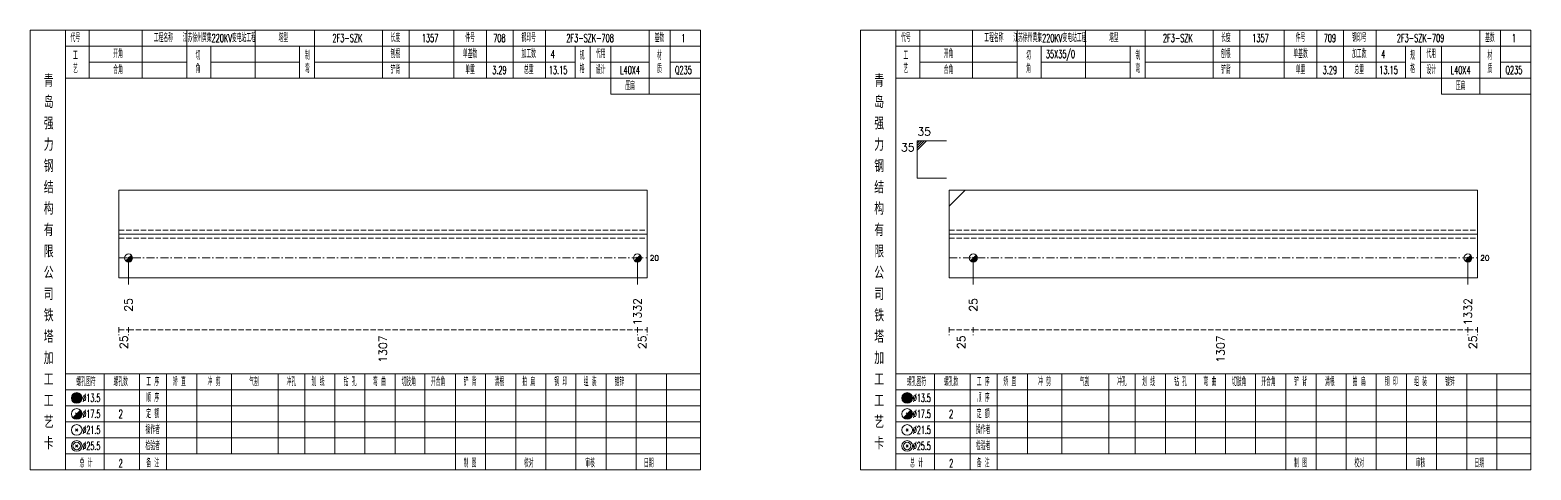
# Model space of a CAD drawing. Extents: x 0 to 4623, y -1159 to 4890.
# Drawn here: x 3425 to 3988, y 1800 to 1965 of the extents above; entities that cross this region are included whole.
import ezdxf
from ezdxf.enums import TextEntityAlignment as Align

# ---------------------------------------------------------------- set-up
doc = ezdxf.new("R2010")
doc.units = 0
doc.header["$MEASUREMENT"] = 0
doc.linetypes.add('一点画线', pattern=[5.2, 3, -1, 0.2, -1])
doc.linetypes.add('虚线', pattern=[2.75, 2, -0.75])
doc.layers.get('0').update_dxf_attribs({"linetype": 'CONTINUOUS', "lineweight": 25})
for name, color, linetype, lineweight in [('1', 7, 'CONTINUOUS', 25), ('4', 7, 'CONTINUOUS', 25), ('5', 7, 'CONTINUOUS', 25)]:
    doc.layers.add(name, color=color, linetype=linetype, lineweight=lineweight)
doc.styles.get("Standard").update_dxf_attribs({"font": 'simplex.shx', "width": 0.7, "height": 3, "bigfont": 'gbhzfs.shx'})

# ---------------------------------------------------------------- blocks, each defined once
blk = doc.blocks.new('孔17.5')
at = {"layer": '5', "color": 7, "linetype": 'Continuous', "lineweight": 13}
for p, q in [((-0.707, -0.707), (0.707, 0.707)), ((-0.2, 0.2), (0.2, -0.2))]:
    blk.add_line(p, q, dxfattribs=at)
blk.add_circle((0, 0), 1, dxfattribs=at)
for radius in [0.9, 0.8, 0.7, 0.6, 0.5, 0.4, 0.3, 0.2, 0.1]:
    blk.add_arc((0, 0), radius, 225, 45, dxfattribs=at)

msp = doc.modelspace()

# ---------------------------------------------------------------- linework, layer by layer
at = {"color": 7, "linetype": 'Continuous', "lineweight": 13}
for p, q in [((3758.1, 1923.5), (3769.1, 1923.5)), ((3758.1, 1909.5), (3758.1, 1923.5)), ((3758.975, 1923.5), (3758.1, 1922.625)), ((3759.85, 1923.5), (3758.1, 1921.75)), ((3760.725, 1923.5), (3758.1, 1920.875)), ((3761.6, 1923.5), (3758.1, 1920)), ((3758.1, 1909.5), (3769.1, 1909.5)), ((3770.1, 1899), (3776.1, 1905)), ((3462.35, 1879.5), (3462.35, 1869.5)), ((3653.15, 1879.5), (3653.15, 1869.5)), ((3779.1, 1879.5), (3779.1, 1869.5)), ((3964.55, 1879.5), (3964.55, 1869.5))]:
    msp.add_line(p, q, dxfattribs=at)
at = {"color": 7, "linetype": 'Continuous', "lineweight": 18}
for p, q in [((3458.7, 1905), (3458.7, 1872)), ((3458.7, 1905), (3656.8, 1905)), ((3656.8, 1905), (3656.8, 1872)), ((3770.1, 1905), (3770.1, 1872)), ((3770.1, 1905), (3968.2, 1905)), ((3968.2, 1905), (3968.2, 1872)), ((3458.7, 1888.5), (3656.8, 1888.5)), ((3770.1, 1888.5), (3968.2, 1888.5))]:
    msp.add_line(p, q, dxfattribs=at)
at = {"color": 1, "linetype": '虚线', "lineweight": 18}
for p, q in [((3458.7, 1890), (3656.8, 1890)), ((3458.7, 1887), (3656.8, 1887)), ((3770.1, 1890), (3968.2, 1890)), ((3770.1, 1887), (3968.2, 1887))]:
    msp.add_line(p, q, dxfattribs=at)
at = {"color": 3, "linetype": '一点画线', "lineweight": 13}
for p, q in [((3458.7, 1879.5), (3656.8, 1879.5)), ((3770.1, 1879.5), (3968.2, 1879.5))]:
    msp.add_line(p, q, dxfattribs=at)
at = {"color": 8, "linetype": '虚线', "lineweight": 9}
for p, q in [((3458.7, 1853.5), (3458.7, 1850.5)), ((3458.7, 1852.5), (3462.35, 1852.5)), ((3462.35, 1853.5), (3462.35, 1850.5)), ((3462.35, 1853.5), (3462.35, 1850.5)), ((3462.35, 1852.5), (3653.15, 1852.5)), ((3653.15, 1853.5), (3653.15, 1850.5)), ((3653.15, 1853.5), (3653.15, 1850.5)), ((3653.15, 1852.5), (3656.8, 1852.5)), ((3656.8, 1853.5), (3656.8, 1850.5)), ((3770.1, 1853.5), (3770.1, 1850.5)), ((3770.1, 1852.5), (3779.1, 1852.5)), ((3779.1, 1853.5), (3779.1, 1850.5)), ((3779.1, 1853.5), (3779.1, 1850.5)), ((3779.1, 1852.5), (3964.55, 1852.5)), ((3964.55, 1853.5), (3964.55, 1850.5)), ((3964.55, 1853.5), (3964.55, 1850.5)), ((3964.55, 1852.5), (3968.2, 1852.5)), ((3968.2, 1853.5), (3968.2, 1850.5))]:
    msp.add_line(p, q, dxfattribs=at)
at = {"layer": '1', "color": 7, "linetype": 'Continuous', "lineweight": 18}
for p, q in [((3458.7, 1872), (3656.8, 1872)), ((3770.1, 1872), (3968.2, 1872))]:
    msp.add_line(p, q, dxfattribs=at)
at = {"layer": '4', "color": 1, "linetype": 'Continuous', "lineweight": 18}
for p, q in [((3438.7, 1800), (3438.7, 1965)), ((3447.6, 1947), (3447.6, 1965)), ((3467.4, 1947), (3467.4, 1965)), ((3484.2, 1947), (3484.2, 1965)), ((3509.8, 1947), (3509.8, 1965)), ((3532.1, 1947), (3532.1, 1965)), ((3557.6, 1947), (3557.6, 1965)), ((3567.6, 1947), (3567.6, 1965)), ((3584.3, 1947), (3584.3, 1965)), ((3596.5, 1947), (3596.5, 1965)), ((3606.5, 1947), (3606.5, 1965)), ((3618.7, 1947), (3618.7, 1965)), ((3657.6, 1941), (3657.6, 1965)), ((3665.4, 1947), (3665.4, 1965)), ((3750.1, 1800), (3750.1, 1965)), ((3759, 1947), (3759, 1965)), ((3778.8, 1947), (3778.8, 1965)), ((3795.6, 1947), (3795.6, 1965)), ((3821.2, 1947), (3821.2, 1965)), ((3843.5, 1947), (3843.5, 1965)), ((3869, 1947), (3869, 1965)), ((3879, 1947), (3879, 1965)), ((3895.7, 1947), (3895.7, 1965)), ((3907.9, 1947), (3907.9, 1965)), ((3917.9, 1947), (3917.9, 1965)), ((3930.1, 1947), (3930.1, 1965)), ((3969, 1941), (3969, 1965)), ((3976.8, 1947), (3976.8, 1965)), ((3438.7, 1959), (3676.8, 1959)), ((3493.2, 1947), (3493.2, 1959)), ((3526.5, 1947), (3526.5, 1959)), ((3629.8, 1947), (3629.8, 1959)), ((3635.4, 1947), (3635.4, 1959)), ((3643.2, 1941), (3643.2, 1959)), ((3750.1, 1959), (3988.2, 1959)), ((3804.6, 1947), (3804.6, 1959)), ((3837.9, 1947), (3837.9, 1959)), ((3941.2, 1947), (3941.2, 1959)), ((3946.8, 1947), (3946.8, 1959)), ((3954.6, 1941), (3954.6, 1959)), ((3447.6, 1953), (3484.2, 1953)), ((3493.2, 1953), (3526.5, 1953)), ((3532.1, 1953), (3629.8, 1953)), ((3635.4, 1953), (3657.6, 1953)), ((3665.4, 1953), (3676.8, 1953)), ((3759, 1953), (3795.6, 1953)), ((3804.6, 1953), (3837.9, 1953)), ((3843.5, 1953), (3941.2, 1953)), ((3946.8, 1953), (3969, 1953)), ((3976.8, 1953), (3988.2, 1953)), ((3438.7, 1947), (3676.8, 1947)), ((3750.1, 1947), (3988.2, 1947)), ((3643.2, 1941), (3676.8, 1941)), ((3954.6, 1941), (3988.2, 1941)), ((3438.7, 1836), (3676.8, 1836)), ((3453.2, 1800), (3453.2, 1836)), ((3466.5, 1800), (3466.5, 1836)), ((3476.6, 1800), (3476.6, 1836)), ((3488, 1806), (3488, 1836)), ((3500.9, 1806), (3500.9, 1836)), ((3518.5, 1806), (3518.5, 1836)), ((3528.4, 1806), (3528.4, 1836)), ((3539.7, 1806), (3539.7, 1836)), ((3551, 1806), (3551, 1836)), ((3562.3, 1806), (3562.3, 1836)), ((3573.5, 1806), (3573.5, 1836)), ((3584.9, 1806), (3584.9, 1836)), ((3596.2, 1806), (3596.2, 1836)), ((3607.5, 1806), (3607.5, 1836)), ((3618.8, 1806), (3618.8, 1836)), ((3630.1, 1806), (3630.1, 1836)), ((3641.4, 1806), (3641.4, 1836)), ((3652.7, 1806), (3652.7, 1836)), ((3664, 1806), (3664, 1836)), ((3750.1, 1836), (3988.2, 1836)), ((3764.6, 1800), (3764.6, 1836)), ((3777.9, 1800), (3777.9, 1836)), ((3788, 1800), (3788, 1836)), ((3799.4, 1806), (3799.4, 1836)), ((3812.3, 1806), (3812.3, 1836)), ((3829.9, 1806), (3829.9, 1836)), ((3839.8, 1806), (3839.8, 1836)), ((3851.1, 1806), (3851.1, 1836)), ((3862.4, 1806), (3862.4, 1836)), ((3873.7, 1806), (3873.7, 1836)), ((3884.9, 1806), (3884.9, 1836)), ((3896.3, 1806), (3896.3, 1836)), ((3907.6, 1806), (3907.6, 1836)), ((3918.9, 1806), (3918.9, 1836)), ((3930.2, 1806), (3930.2, 1836)), ((3941.5, 1806), (3941.5, 1836)), ((3952.8, 1806), (3952.8, 1836)), ((3964.1, 1806), (3964.1, 1836)), ((3975.4, 1806), (3975.4, 1836)), ((3438.7, 1830), (3676.8, 1830)), ((3750.1, 1830), (3988.2, 1830)), ((3438.7, 1824), (3676.8, 1824)), ((3750.1, 1824), (3988.2, 1824)), ((3438.7, 1818), (3676.8, 1818)), ((3750.1, 1818), (3988.2, 1818)), ((3438.7, 1812), (3676.8, 1812)), ((3750.1, 1812), (3988.2, 1812)), ((3438.7, 1806), (3676.8, 1806)), ((3584.9, 1800), (3584.9, 1806)), ((3596.2, 1800), (3596.2, 1806)), ((3607.5, 1800), (3607.5, 1806)), ((3618.8, 1800), (3618.8, 1806)), ((3630.1, 1800), (3630.1, 1806)), ((3641.4, 1800), (3641.4, 1806)), ((3652.7, 1800), (3652.7, 1806)), ((3664, 1800), (3664, 1806)), ((3750.1, 1806), (3988.2, 1806)), ((3896.3, 1800), (3896.3, 1806)), ((3907.6, 1800), (3907.6, 1806)), ((3918.9, 1800), (3918.9, 1806)), ((3930.2, 1800), (3930.2, 1806)), ((3941.5, 1800), (3941.5, 1806)), ((3952.8, 1800), (3952.8, 1806)), ((3964.1, 1800), (3964.1, 1806)), ((3975.4, 1800), (3975.4, 1806))]:
    msp.add_line(p, q, dxfattribs=at)
at = {"layer": '4', "color": 7, "linetype": 'Continuous', "lineweight": 13}
for p, q in [((3442.7, 1826.8), (3443.1, 1827.2)), ((3443.1, 1826.8), (3442.7, 1827.2)), ((3754.1, 1826.8), (3754.5, 1827.2)), ((3754.5, 1826.8), (3754.1, 1827.2)), ((3441.486, 1819.586), (3444.314, 1822.414)), ((3442.5, 1821.4), (3443.3, 1820.6)), ((3752.886, 1819.586), (3755.714, 1822.414)), ((3753.9, 1821.4), (3754.7, 1820.6)), ((3442.5, 1814.6), (3443.3, 1815.4)), ((3442.5, 1815.4), (3443.3, 1814.6)), ((3753.9, 1814.6), (3754.7, 1815.4)), ((3753.9, 1815.4), (3754.7, 1814.6)), ((3442.5, 1808.6), (3443.3, 1809.4)), ((3442.5, 1809.4), (3443.3, 1808.6)), ((3753.9, 1808.6), (3754.7, 1809.4)), ((3753.9, 1809.4), (3754.7, 1808.6))]:
    msp.add_line(p, q, dxfattribs=at)
at = {"layer": '4', "color": 1, "linetype": 'Continuous', "lineweight": 18}
for points in [[(3425.4, 1965), (3425.4, 1800), (3676.8, 1800), (3676.8, 1965)], [(3736.8, 1965), (3736.8, 1800), (3988.2, 1800), (3988.2, 1965)]]:
    msp.add_lwpolyline(points, close=True, dxfattribs=at)
at = {"layer": '4', "color": 7, "linetype": 'Continuous', "lineweight": 13}
for centre, radius in [((3442.9, 1827), 2), ((3442.9, 1827), 1.8), ((3442.9, 1827), 1.6), ((3442.9, 1827), 1.4), ((3442.9, 1827), 1.2), ((3442.9, 1827), 1), ((3442.9, 1827), 0.8), ((3442.9, 1827), 0.6), ((3442.9, 1827), 0.4), ((3442.9, 1827), 0.2), ((3754.3, 1827), 2), ((3754.3, 1827), 1.8), ((3754.3, 1827), 1.6), ((3754.3, 1827), 1.4), ((3754.3, 1827), 1.2), ((3754.3, 1827), 1), ((3754.3, 1827), 0.8), ((3754.3, 1827), 0.6), ((3754.3, 1827), 0.4), ((3754.3, 1827), 0.2), ((3442.9, 1821), 2), ((3754.3, 1821), 2), ((3442.9, 1815), 2), ((3754.3, 1815), 2), ((3442.9, 1809), 2), ((3442.9, 1809), 1.4), ((3754.3, 1809), 2), ((3754.3, 1809), 1.4)]:
    msp.add_circle(centre, radius, dxfattribs=at)
for centre, radius in [((3442.9, 1821), 1.8), ((3442.9, 1821), 1.6), ((3442.9, 1821), 1.4), ((3442.9, 1821), 1.2), ((3442.9, 1821), 1), ((3442.9, 1821), 0.8), ((3442.9, 1821), 0.6), ((3442.9, 1821), 0.4), ((3442.9, 1821), 0.2), ((3754.3, 1821), 1.8), ((3754.3, 1821), 1.6), ((3754.3, 1821), 1.4), ((3754.3, 1821), 1.2), ((3754.3, 1821), 1), ((3754.3, 1821), 0.8), ((3754.3, 1821), 0.6), ((3754.3, 1821), 0.4), ((3754.3, 1821), 0.2)]:
    msp.add_arc(centre, radius, 225, 45, dxfattribs=at)

# ---------------------------------------------------------------- block references
at = {"layer": '1', "color": 7, "linetype": 'Continuous', "lineweight": 13, "xscale": 1.5, "yscale": 1.5, "zscale": 1.5}
for p in [(3462.35, 1879.5), (3653.15, 1879.5), (3779.1, 1879.5), (3964.55, 1879.5)]:
    msp.add_blockref('孔17.5', p, dxfattribs=at)

# ---------------------------------------------------------------- texts
at = {"color": 7, "linetype": 'Continuous', "lineweight": 13}
msp.add_text('35', height=3, dxfattribs=at).set_placement((3758.1, 1924.5), align=Align.BOTTOM_LEFT)
msp.add_text('35', height=3, dxfattribs=at).set_placement((3757.1, 1922.5), align=Align.TOP_RIGHT)
for p in [(3657.8, 1879.5), (3969.2, 1879.5)]:
    msp.add_text('20', height=2, dxfattribs=at).set_placement(p, align=Align.MIDDLE_LEFT)
at = {"color": 8, "linetype": 'Continuous', "lineweight": 9}
for s, p in [('25', (3460.525, 1850.5)), ('1307', (3557.75, 1850.5)), ('25', (3654.975, 1850.5)), ('25', (3774.6, 1850.5)), ('1307', (3871.825, 1850.5)), ('25', (3966.375, 1850.5))]:
    msp.add_text(s, height=3, rotation=90, dxfattribs=at).set_placement(p, align=Align.MIDDLE_RIGHT)
at = {"layer": '1', "color": 7, "linetype": 'Continuous', "lineweight": 13}
for s, p in [('25', (3462.35, 1864.5)), ('1332', (3653.15, 1864.5)), ('25', (3779.1, 1864.5)), ('1332', (3964.55, 1864.5))]:
    msp.add_text(s, height=3, rotation=90, dxfattribs=at).set_placement(p, align=Align.MIDDLE_RIGHT)
at = {"layer": '4', "color": 1, "linetype": 'Continuous', "lineweight": 13}
for s, height, width, p in [('代号', 3, 0.6, (3442.4, 1962)), ('工程名称', 3, 0.6, (3475.4, 1962)), ('江苏徐州黄集220KV变电站工程', 3, 0.6, (3496.4, 1962)), ('塔型', 3, 0.6, (3520.4, 1962)), ('2F3-SZK', 3, 0.6, (3544.4, 1962)), ('长度', 3, 0.6, (3562.4, 1962)), ('1357', 3, 0.6, (3575.4, 1962)), ('件号', 3, 0.6, (3590.4, 1962)), ('708', 3, 0.6, (3601.4, 1962)), ('钢印号', 3, 0.6, (3612.4, 1962)), ('2F3-SZK-708', 3, 0.6, (3635.4, 1962)), ('基数', 3, 0.6, (3661.4, 1962)), ('1', 3, 0.6, (3670.4, 1962)), ('代号', 3, 0.6, (3753.8, 1962)), ('工程名称', 3, 0.6, (3786.8, 1962)), ('江苏徐州黄集220KV变电站工程', 3, 0.6, (3807.8, 1962)), ('塔型', 3, 0.6, (3831.8, 1962)), ('2F3-SZK', 3, 0.6, (3855.8, 1962)), ('长度', 3, 0.6, (3873.8, 1962)), ('1357', 3, 0.6, (3886.8, 1962)), ('件号', 3, 0.6, (3901.8, 1962)), ('709', 3, 0.6, (3912.8, 1962)), ('钢印号', 3, 0.6, (3923.8, 1962)), ('2F3-SZK-709', 3, 0.6, (3946.8, 1962)), ('基数', 3, 0.6, (3972.8, 1962)), ('1', 3, 0.6, (3981.8, 1962)), ('工', 3, 0.6, (3442.4, 1955.4)), ('开角', 3, 0.6, (3458.4, 1956)), ('切', 3, 0.6, (3488.4, 1955.4)), ('制', 3, 0.6, (3529.4, 1955.4)), ('刨根', 3, 0.6, (3562.4, 1956)), ('单基数', 3, 0.6, (3590.4, 1956)), ('加工数', 3, 0.6, (3612.4, 1956)), ('4', 3, 0.6, (3621.4, 1956)), ('规', 3, 0.6, (3632.4, 1955.4)), ('代用', 3, 0.6, (3639.4, 1956)), ('材', 3, 0.6, (3661.4, 1955.4)), ('工', 3, 0.6, (3753.8, 1955.4)), ('开角', 3, 0.6, (3769.8, 1956)), ('切', 3, 0.6, (3799.8, 1955.4)), ('35X35/0', 3, 0.6, (3811.8, 1956)), ('制', 3, 0.6, (3840.8, 1955.4)), ('刨根', 3, 0.6, (3873.8, 1956)), ('单基数', 3, 0.6, (3901.8, 1956)), ('加工数', 3, 0.6, (3923.8, 1956)), ('4', 3, 0.6, (3932.8, 1956)), ('规', 3, 0.6, (3943.8, 1955.4)), ('代用', 3, 0.6, (3950.8, 1956)), ('材', 3, 0.6, (3972.8, 1955.4)), ('青', 4.6, 0.8, (3432.4, 1946)), ('艺', 3, 0.6, (3442.4, 1950.4)), ('合角', 3, 0.6, (3458.4, 1950)), ('角', 3, 0.6, (3488.4, 1950.4)), ('弯', 3, 0.6, (3529.4, 1950.4)), ('铲背', 3, 0.6, (3562.4, 1950)), ('单重', 3, 0.6, (3590.4, 1950)), ('3.29', 3, 0.6, (3601.4, 1950)), ('总重', 3, 0.6, (3612.4, 1950)), ('13.15', 3, 0.6, (3623.4, 1950)), ('格', 3, 0.6, (3632.4, 1950.4)), ('设计', 3, 0.6, (3639.4, 1950)), ('L40X4', 3, 0.6, (3650.4, 1950)), ('质', 3, 0.6, (3661.4, 1950.4)), ('Q235', 3, 0.6, (3670.4, 1950)), ('青', 4.6, 0.8, (3743.8, 1946)), ('艺', 3, 0.6, (3753.8, 1950.4)), ('合角', 3, 0.6, (3769.8, 1950)), ('角', 3, 0.6, (3799.8, 1950.4)), ('弯', 3, 0.6, (3840.8, 1950.4)), ('铲背', 3, 0.6, (3873.8, 1950)), ('单重', 3, 0.6, (3901.8, 1950)), ('3.29', 3, 0.6, (3912.8, 1950)), ('总重', 3, 0.6, (3923.8, 1950)), ('13.15', 3, 0.6, (3934.8, 1950)), ('格', 3, 0.6, (3943.8, 1950.4)), ('设计', 3, 0.6, (3950.8, 1950)), ('L40X4', 3, 0.6, (3961.8, 1950)), ('质', 3, 0.6, (3972.8, 1950.4)), ('Q235', 3, 0.6, (3981.8, 1950)), ('压扁', 3, 0.6, (3650.4, 1944)), ('压扁', 3, 0.6, (3961.8, 1944)), ('岛', 4.6, 0.8, (3432.4, 1938)), ('岛', 4.6, 0.8, (3743.8, 1938)), ('强', 4.6, 0.8, (3432.4, 1930)), ('强', 4.6, 0.8, (3743.8, 1930)), ('力', 4.6, 0.8, (3432.4, 1922)), ('力', 4.6, 0.8, (3743.8, 1922)), ('钢', 4.6, 0.8, (3432.4, 1914)), ('钢', 4.6, 0.8, (3743.8, 1914)), ('结', 4.6, 0.8, (3432.4, 1906)), ('结', 4.6, 0.8, (3743.8, 1906)), ('构', 4.6, 0.8, (3432.4, 1898)), ('构', 4.6, 0.8, (3743.8, 1898)), ('有', 4.6, 0.8, (3432.4, 1890)), ('有', 4.6, 0.8, (3743.8, 1890)), ('限', 4.6, 0.8, (3432.4, 1882)), ('限', 4.6, 0.8, (3743.8, 1882)), ('公', 4.6, 0.8, (3432.4, 1874)), ('公', 4.6, 0.8, (3743.8, 1874)), ('司', 4.6, 0.8, (3432.4, 1866)), ('司', 4.6, 0.8, (3743.8, 1866)), ('铁', 4.6, 0.8, (3432.4, 1858)), ('铁', 4.6, 0.8, (3743.8, 1858)), ('塔', 4.6, 0.8, (3432.4, 1850)), ('塔', 4.6, 0.8, (3743.8, 1850)), ('加', 4.6, 0.8, (3432.4, 1842)), ('加', 4.6, 0.8, (3743.8, 1842)), ('工', 4.6, 0.8, (3432.4, 1834)), ('螺孔图符', 3, 0.6, (3446.4, 1833)), ('螺孔数', 3, 0.6, (3459.4, 1833)), ('工 序', 3, 0.6, (3471.4, 1833)), ('矫 直', 3, 0.6, (3481.4, 1833)), ('冲 剪', 3, 0.6, (3494.4, 1833)), ('气割', 3, 0.6, (3509.4, 1833)), ('冲孔', 3, 0.6, (3523.4, 1833)), ('划 线', 3, 0.6, (3533.4, 1833)), ('钻 孔', 3, 0.6, (3545.4, 1833)), ('弯 曲', 3, 0.6, (3556.4, 1833)), ('切肢角', 3, 0.6, (3567.4, 1833)), ('开合角', 3, 0.6, (3578.4, 1833)), ('铲 背', 3, 0.6, (3590.4, 1833)), ('清根', 3, 0.6, (3601.4, 1833)), ('拍 扁', 3, 0.6, (3612.4, 1833)), ('钢 印', 3, 0.6, (3624.4, 1833)), ('组 装', 3, 0.6, (3635.4, 1833)), ('镀锌', 3, 0.6, (3646.4, 1833)), ('工', 4.6, 0.8, (3743.8, 1834)), ('螺孔图符', 3, 0.6, (3757.8, 1833)), ('螺孔数', 3, 0.6, (3770.8, 1833)), ('工 序', 3, 0.6, (3782.8, 1833)), ('矫 直', 3, 0.6, (3792.8, 1833)), ('冲 剪', 3, 0.6, (3805.8, 1833)), ('气割', 3, 0.6, (3820.8, 1833)), ('冲孔', 3, 0.6, (3834.8, 1833)), ('划 线', 3, 0.6, (3844.8, 1833)), ('钻 孔', 3, 0.6, (3856.8, 1833)), ('弯 曲', 3, 0.6, (3867.8, 1833)), ('切肢角', 3, 0.6, (3878.8, 1833)), ('开合角', 3, 0.6, (3889.8, 1833)), ('铲 背', 3, 0.6, (3901.8, 1833)), ('清根', 3, 0.6, (3912.8, 1833)), ('拍 扁', 3, 0.6, (3923.8, 1833)), ('钢 印', 3, 0.6, (3935.8, 1833)), ('组 装', 3, 0.6, (3946.8, 1833)), ('镀锌', 3, 0.6, (3957.8, 1833)), ('工', 4.6, 0.8, (3432.4, 1826)), ('%%C13.5', 3, 0.5, (3448.4, 1827)), ('顺 序', 3, 0.6, (3471.4, 1827)), ('工', 4.6, 0.8, (3743.8, 1826)), ('%%C13.5', 3, 0.5, (3759.8, 1827)), ('顺 序', 3, 0.6, (3782.8, 1827)), ('艺', 4.6, 0.8, (3432.4, 1818)), ('%%C17.5', 3, 0.5, (3448.4, 1821)), ('2', 3.2, 0.6, (3459.4, 1821)), ('定 额', 3, 0.6, (3471.4, 1821)), ('艺', 4.6, 0.8, (3743.8, 1818)), ('%%C17.5', 3, 0.5, (3759.8, 1821)), ('2', 3.2, 0.6, (3770.8, 1821)), ('定 额', 3, 0.6, (3782.8, 1821)), ('卡', 4.6, 0.8, (3432.4, 1810)), ('%%C21.5', 3, 0.5, (3448.4, 1815)), ('操作者', 3, 0.6, (3471.4, 1815)), ('卡', 4.6, 0.8, (3743.8, 1810)), ('%%C21.5', 3, 0.5, (3759.8, 1815)), ('操作者', 3, 0.6, (3782.8, 1815)), ('%%C25.5', 3, 0.5, (3448.4, 1809)), ('检验者', 3, 0.6, (3471.4, 1809)), ('%%C25.5', 3, 0.5, (3759.8, 1809)), ('检验者', 3, 0.6, (3782.8, 1809)), ('总 计', 3, 0.6, (3446.4, 1802.5)), ('2', 3, 0.6, (3459.4, 1802.5)), ('备 注', 3, 0.6, (3471.4, 1802.5)), ('制 图', 3, 0.6, (3590.4, 1802.5)), ('校对', 3, 0.6, (3612.4, 1802.5)), ('审核', 3, 0.6, (3635.4, 1802.5)), ('日期', 3, 0.6, (3657.4, 1802.5)), ('总 计', 3, 0.6, (3757.8, 1802.5)), ('2', 3, 0.6, (3770.8, 1802.5)), ('备 注', 3, 0.6, (3782.8, 1802.5)), ('制 图', 3, 0.6, (3901.8, 1802.5)), ('校对', 3, 0.6, (3923.8, 1802.5)), ('审核', 3, 0.6, (3946.8, 1802.5)), ('日期', 3, 0.6, (3968.8, 1802.5))]:
    msp.add_text(s, height=height, dxfattribs=dict(at, width=width)).set_placement(p, align=Align.MIDDLE_CENTER)

doc.saveas('drawing.dxf')
